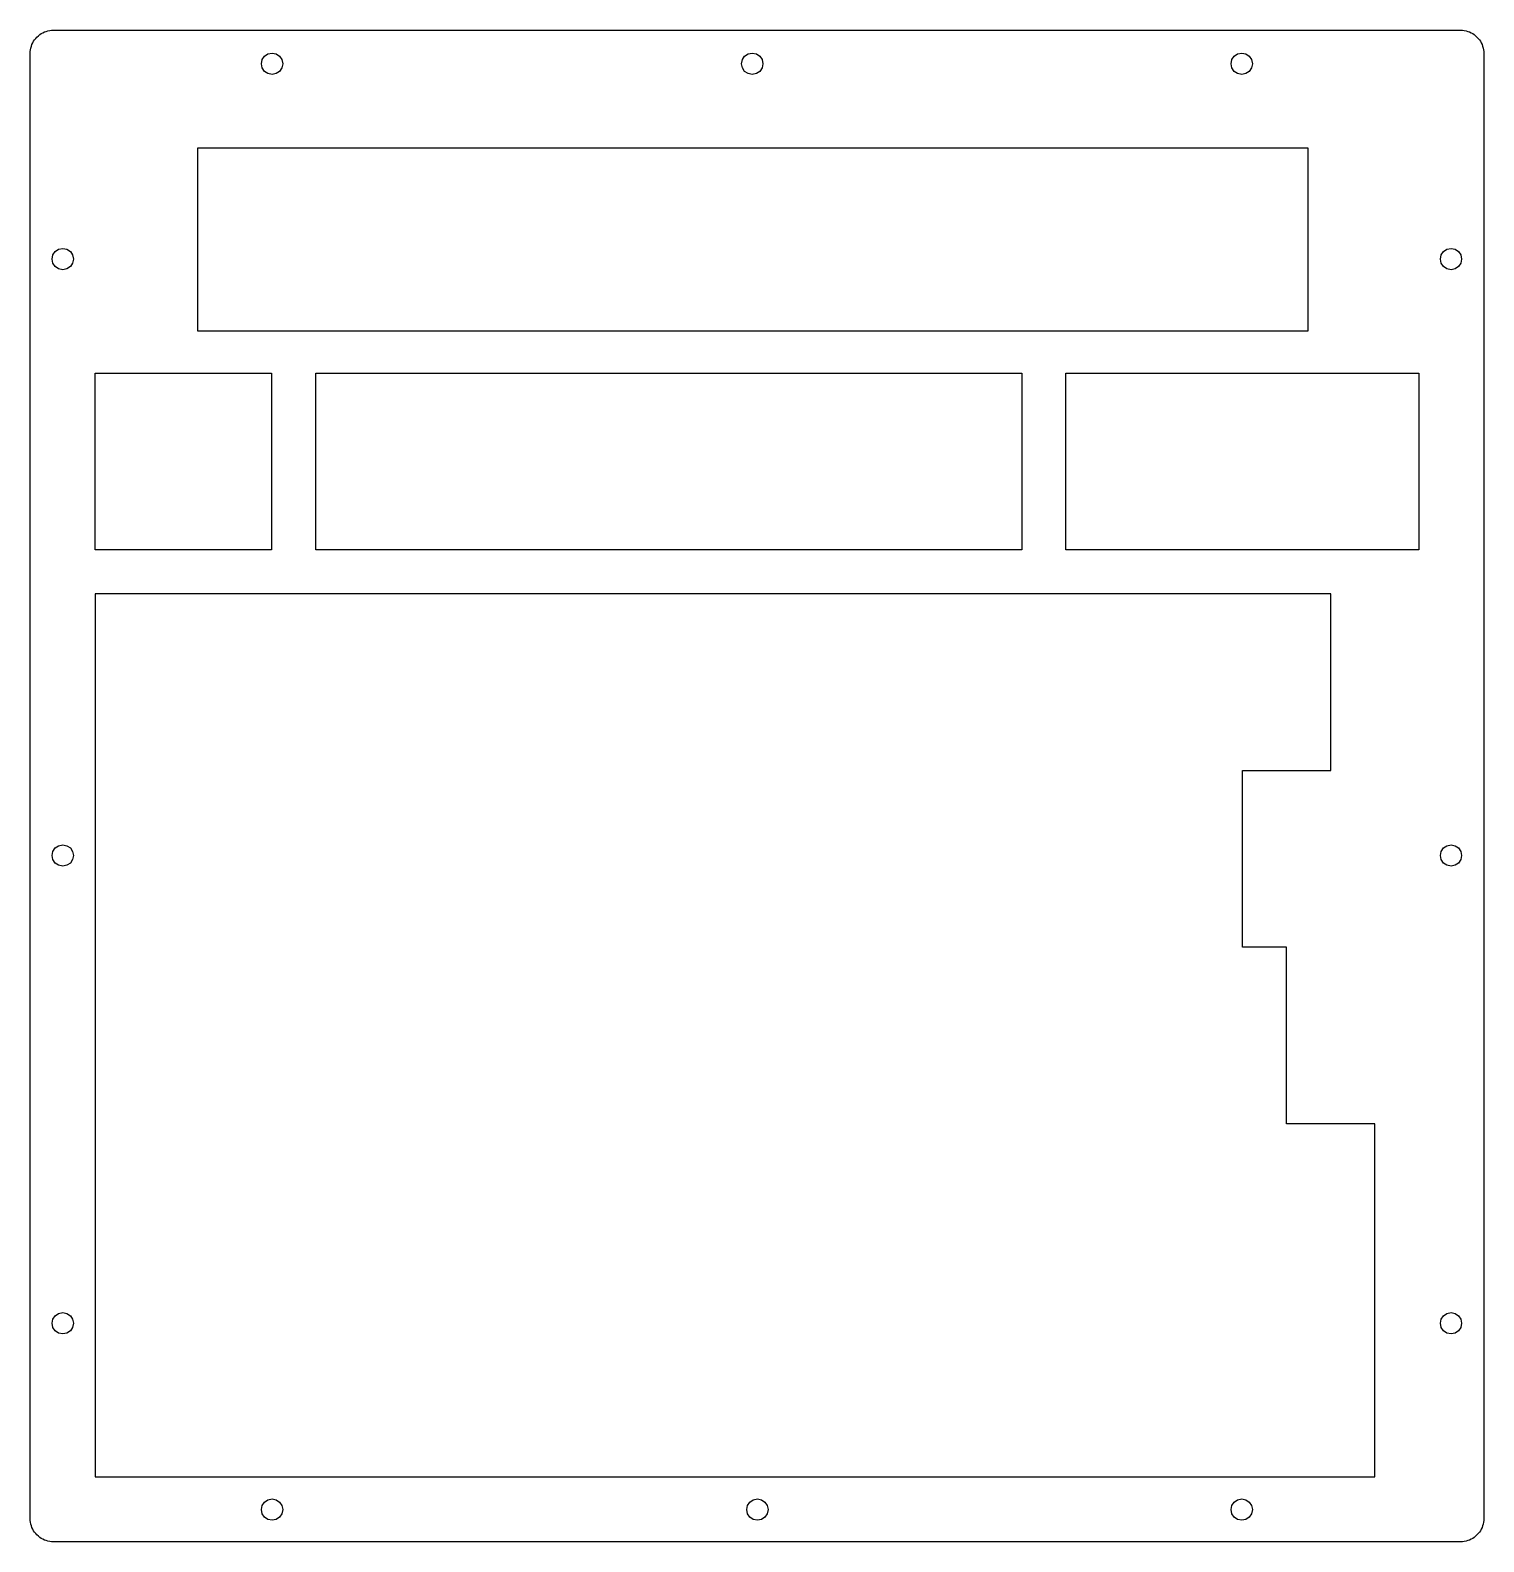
# Model space of a CAD drawing. Extents: x 0 to 157, y 0 to 163.
import ezdxf

# ---------------------------------------------------------------- set-up
doc = ezdxf.new("R2010")
doc.units = 0
doc.layers.get('0').update_dxf_attribs({"linetype": 'CONTINUOUS'})

msp = doc.modelspace()

# ---------------------------------------------------------------- linework, layer by layer
at = {"color": 5}
for p, q in [((1.82866, 163.041), (2.01745, 163.095)), ((2.01745, 163.095), (2.209, 163.134)), ((2.209, 163.134), (2.40468, 163.157)), ((2.40468, 163.157), (2.60036, 163.164)), ((2.60036, 163.164), (154.477, 163.164)), ((154.477, 163.164), (154.672, 163.157)), ((154.672, 163.157), (154.868, 163.134)), ((154.868, 163.134), (155.06, 163.095)), ((155.06, 163.095), (155.248, 163.041)), ((0.169499, 161.247), (0.223242, 161.436)), ((0.223242, 161.436), (0.290766, 161.621)), ((0.290766, 161.621), (0.373447, 161.798)), ((0.373447, 161.798), (0.468535, 161.971)), ((0.468535, 161.971), (0.577398, 162.133)), ((0.577398, 162.133), (0.698666, 162.287)), ((0.698666, 162.287), (0.832337, 162.432)), ((0.832337, 162.432), (0.977029, 162.566)), ((0.977029, 162.566), (1.13137, 162.687)), ((1.13137, 162.687), (1.29398, 162.796)), ((1.29398, 162.796), (1.46623, 162.891)), ((1.46623, 162.891), (1.644, 162.974)), ((1.644, 162.974), (1.82866, 163.041)), ((155.248, 163.041), (155.433, 162.974)), ((155.433, 162.974), (155.611, 162.891)), ((155.611, 162.891), (155.783, 162.796)), ((155.783, 162.796), (155.946, 162.687)), ((155.946, 162.687), (156.1, 162.566)), ((156.1, 162.566), (156.244, 162.432)), ((156.244, 162.432), (156.378, 162.287)), ((156.378, 162.287), (156.5, 162.133)), ((156.5, 162.133), (156.609, 161.971)), ((156.609, 161.971), (156.704, 161.798)), ((156.704, 161.798), (156.786, 161.621)), ((156.786, 161.621), (156.854, 161.436)), ((156.854, 161.436), (156.907, 161.247)), ((0.100597, 160.664), (0.107487, 160.86)), ((0.100597, 2.60036), (0.100597, 160.664)), ((0.107487, 160.86), (0.130914, 161.055)), ((0.130914, 161.055), (0.169499, 161.247)), ((25.0486, 159.542), (25.1382, 159.99)), ((25.1382, 159.99), (25.3848, 160.355)), ((25.3848, 160.355), (25.7514, 160.602)), ((25.7514, 160.602), (26.1993, 160.692)), ((26.1993, 160.692), (26.6458, 160.602)), ((26.6458, 160.602), (27.0109, 160.355)), ((27.0109, 160.355), (27.2576, 159.99)), ((27.2576, 159.99), (27.3485, 159.542)), ((76.8696, 159.542), (76.9592, 159.99)), ((76.9592, 159.99), (77.2061, 160.355)), ((77.2061, 160.355), (77.5727, 160.602)), ((77.5727, 160.602), (78.0203, 160.692)), ((78.0203, 160.692), (78.4669, 160.602)), ((78.4669, 160.602), (78.8335, 160.355)), ((78.8335, 160.355), (79.0801, 159.99)), ((79.0801, 159.99), (79.1711, 159.542)), ((129.699, 159.542), (129.789, 159.99)), ((129.789, 159.99), (130.036, 160.355)), ((130.036, 160.355), (130.403, 160.602)), ((130.403, 160.602), (130.85, 160.692)), ((130.85, 160.692), (131.297, 160.602)), ((131.297, 160.602), (131.662, 160.355)), ((131.662, 160.355), (131.909, 159.99)), ((131.909, 159.99), (132, 159.542)), ((156.907, 161.247), (156.946, 161.055)), ((156.946, 161.055), (156.97, 160.86)), ((156.97, 160.86), (156.977, 160.664)), ((156.977, 160.664), (156.977, 2.60036)), ((25.1382, 159.096), (25.0486, 159.542)), ((25.3848, 158.729), (25.1382, 159.096)), ((25.7514, 158.483), (25.3848, 158.729)), ((26.1993, 158.392), (25.7514, 158.483)), ((26.6458, 158.483), (26.1993, 158.392)), ((27.0109, 158.729), (26.6458, 158.483)), ((27.2576, 159.096), (27.0109, 158.729)), ((27.3485, 159.542), (27.2576, 159.096)), ((76.9592, 159.096), (76.8696, 159.542)), ((77.2061, 158.729), (76.9592, 159.096)), ((77.5727, 158.483), (77.2061, 158.729)), ((78.0203, 158.392), (77.5727, 158.483)), ((78.4669, 158.483), (78.0203, 158.392)), ((78.8335, 158.729), (78.4669, 158.483)), ((79.0801, 159.096), (78.8335, 158.729)), ((79.1711, 159.542), (79.0801, 159.096)), ((129.789, 159.096), (129.699, 159.542)), ((130.036, 158.729), (129.789, 159.096)), ((130.403, 158.483), (130.036, 158.729)), ((130.85, 158.392), (130.403, 158.483)), ((131.297, 158.483), (130.85, 158.392)), ((131.662, 158.729), (131.297, 158.483)), ((131.909, 159.096), (131.662, 158.729)), ((132, 159.542), (131.909, 159.096)), ((18.197, 150.49), (137.997, 150.49)), ((18.197, 130.69), (18.197, 150.49)), ((137.997, 150.49), (137.997, 130.69)), ((2.46807, 138.482), (2.55764, 138.93)), ((2.55764, 138.93), (2.80431, 139.295)), ((2.80431, 139.295), (3.16949, 139.542)), ((3.16949, 139.542), (3.61735, 139.631)), ((3.61735, 139.631), (4.06382, 139.542)), ((4.06382, 139.542), (4.4304, 139.295)), ((4.4304, 139.295), (4.67706, 138.93)), ((4.67706, 138.93), (4.768, 138.482)), ((152.29, 138.482), (152.379, 138.93)), ((152.379, 138.93), (152.626, 139.295)), ((152.626, 139.295), (152.993, 139.542)), ((152.993, 139.542), (153.44, 139.631)), ((153.44, 139.631), (153.887, 139.542)), ((153.887, 139.542), (154.252, 139.295)), ((154.252, 139.295), (154.499, 138.93)), ((154.499, 138.93), (154.59, 138.482)), ((2.55764, 138.035), (2.46807, 138.482)), ((2.80431, 137.669), (2.55764, 138.035)), ((3.16949, 137.422), (2.80431, 137.669)), ((3.61735, 137.331), (3.16949, 137.422)), ((4.06382, 137.422), (3.61735, 137.331)), ((4.4304, 137.669), (4.06382, 137.422)), ((4.67706, 138.035), (4.4304, 137.669)), ((4.768, 138.482), (4.67706, 138.035)), ((152.379, 138.035), (152.29, 138.482)), ((152.626, 137.669), (152.379, 138.035)), ((152.993, 137.422), (152.626, 137.669)), ((153.44, 137.331), (152.993, 137.422)), ((153.887, 137.422), (153.44, 137.331)), ((154.252, 137.669), (153.887, 137.422)), ((154.499, 138.035), (154.252, 137.669)), ((154.59, 138.482), (154.499, 138.035)), ((137.997, 130.69), (18.197, 130.69)), ((7.09965, 126.165), (26.1524, 126.165)), ((7.09965, 107.112), (7.09965, 126.165)), ((26.1524, 126.165), (26.1524, 107.112)), ((30.9122, 126.165), (107.114, 126.165)), ((30.9122, 107.112), (30.9122, 126.165)), ((107.114, 126.165), (107.114, 107.112)), ((111.875, 126.165), (149.977, 126.165)), ((111.875, 107.112), (111.875, 126.165)), ((149.977, 126.165), (149.977, 107.112)), ((26.1524, 107.112), (7.09965, 107.112)), ((107.114, 107.112), (30.9122, 107.112)), ((149.977, 107.112), (111.875, 107.112)), ((140.452, 102.352), (7.09965, 102.352)), ((7.09965, 102.352), (7.09965, 7.10103)), ((140.452, 83.3011), (140.452, 102.352)), ((130.927, 64.2525), (130.927, 83.3011)), ((130.927, 83.3011), (140.452, 83.3011)), ((2.80431, 74.9487), (3.16949, 75.1953)), ((3.16949, 75.1953), (3.61735, 75.2849)), ((3.61735, 75.2849), (4.06382, 75.1953)), ((4.06382, 75.1953), (4.4304, 74.9487)), ((152.626, 74.9487), (152.993, 75.1953)), ((152.993, 75.1953), (153.44, 75.2849)), ((153.44, 75.2849), (153.887, 75.1953)), ((153.887, 75.1953), (154.252, 74.9487)), ((2.46807, 74.1345), (2.55764, 74.5822)), ((2.55764, 73.6879), (2.46807, 74.1345)), ((2.55764, 74.5822), (2.80431, 74.9487)), ((2.80431, 73.3227), (2.55764, 73.6879)), ((4.4304, 74.9487), (4.67706, 74.5822)), ((4.67706, 73.6879), (4.4304, 73.3227)), ((4.67706, 74.5822), (4.768, 74.1345)), ((4.768, 74.1345), (4.67706, 73.6879)), ((152.29, 74.1345), (152.379, 74.5822)), ((152.379, 73.6879), (152.29, 74.1345)), ((152.379, 74.5822), (152.626, 74.9487)), ((152.626, 73.3227), (152.379, 73.6879)), ((154.252, 74.9487), (154.499, 74.5822)), ((154.499, 73.6879), (154.252, 73.3227)), ((154.499, 74.5822), (154.59, 74.1345)), ((154.59, 74.1345), (154.499, 73.6879)), ((3.16949, 73.0762), (2.80431, 73.3227)), ((3.61735, 72.9851), (3.16949, 73.0762)), ((4.06382, 73.0762), (3.61735, 72.9851)), ((4.4304, 73.3227), (4.06382, 73.0762)), ((152.993, 73.0762), (152.626, 73.3227)), ((153.44, 72.9851), (152.993, 73.0762)), ((153.887, 73.0762), (153.44, 72.9851)), ((154.252, 73.3227), (153.887, 73.0762)), ((135.689, 64.2525), (130.927, 64.2525)), ((135.689, 45.2025), (135.689, 64.2525)), ((145.214, 45.2025), (135.689, 45.2025)), ((145.214, 7.10103), (145.214, 45.2025)), ((2.55764, 24.1253), (2.80431, 24.4905)), ((2.80431, 24.4905), (3.16949, 24.7372)), ((3.16949, 24.7372), (3.61735, 24.8267)), ((3.61735, 24.8267), (4.06382, 24.7372)), ((4.06382, 24.7372), (4.4304, 24.4905)), ((4.4304, 24.4905), (4.67706, 24.1253)), ((152.379, 24.1253), (152.626, 24.4905)), ((152.626, 24.4905), (152.993, 24.7372)), ((152.993, 24.7372), (153.44, 24.8267)), ((153.44, 24.8267), (153.887, 24.7372)), ((153.887, 24.7372), (154.252, 24.4905)), ((154.252, 24.4905), (154.499, 24.1253)), ((2.46807, 23.6775), (2.55764, 24.1253)), ((2.55764, 23.231), (2.46807, 23.6775)), ((2.80431, 22.8644), (2.55764, 23.231)), ((3.16949, 22.6177), (2.80431, 22.8644)), ((4.4304, 22.8644), (4.06382, 22.6177)), ((4.67706, 23.231), (4.4304, 22.8644)), ((4.67706, 24.1253), (4.768, 23.6775)), ((4.768, 23.6775), (4.67706, 23.231)), ((152.29, 23.6775), (152.379, 24.1253)), ((152.379, 23.231), (152.29, 23.6775)), ((152.626, 22.8644), (152.379, 23.231)), ((152.993, 22.6177), (152.626, 22.8644)), ((154.252, 22.8644), (153.887, 22.6177)), ((154.499, 23.231), (154.252, 22.8644)), ((154.499, 24.1253), (154.59, 23.6775)), ((154.59, 23.6775), (154.499, 23.231)), ((3.61735, 22.5268), (3.16949, 22.6177)), ((4.06382, 22.6177), (3.61735, 22.5268)), ((153.44, 22.5268), (152.993, 22.6177)), ((153.887, 22.6177), (153.44, 22.5268)), ((7.09965, 7.10103), (145.214, 7.10103)), ((25.0486, 3.56637), (25.1382, 4.01422)), ((25.1382, 3.11988), (25.0486, 3.56637)), ((25.1382, 4.01422), (25.3848, 4.37942)), ((25.3848, 4.37942), (25.7514, 4.62608)), ((25.7514, 4.62608), (26.1993, 4.71565)), ((26.1993, 4.71565), (26.6458, 4.62608)), ((26.6458, 4.62608), (27.0109, 4.37942)), ((27.0109, 4.37942), (27.2576, 4.01422)), ((27.2576, 4.01422), (27.3485, 3.56637)), ((27.3485, 3.56637), (27.2576, 3.11988)), ((77.4347, 3.56637), (77.5243, 4.01422)), ((77.5243, 3.11988), (77.4347, 3.56637)), ((77.5243, 4.01422), (77.7709, 4.37942)), ((77.7709, 4.37942), (78.1375, 4.62608)), ((78.1375, 4.62608), (78.5855, 4.71565)), ((78.5855, 4.71565), (79.0317, 4.62608)), ((79.0317, 4.62608), (79.3972, 4.37942)), ((79.3972, 4.37942), (79.6438, 4.01422)), ((79.6438, 4.01422), (79.7348, 3.56637)), ((79.7348, 3.56637), (79.6438, 3.11988)), ((129.699, 3.56637), (129.789, 4.01422)), ((129.789, 3.11988), (129.699, 3.56637)), ((129.789, 4.01422), (130.036, 4.37942)), ((130.036, 4.37942), (130.403, 4.62608)), ((130.403, 4.62608), (130.85, 4.71565)), ((130.85, 4.71565), (131.297, 4.62608)), ((131.297, 4.62608), (131.662, 4.37942)), ((131.662, 4.37942), (131.909, 4.01422)), ((131.909, 4.01422), (132, 3.56637)), ((132, 3.56637), (131.909, 3.11988)), ((0.107487, 2.40468), (0.100597, 2.60036)), ((0.130914, 2.209), (0.107487, 2.40468)), ((0.169499, 2.01607), (0.130914, 2.209)), ((0.223242, 1.82728), (0.169499, 2.01607)), ((0.290766, 1.644), (0.223242, 1.82728)), ((0.373447, 1.46485), (0.290766, 1.644)), ((25.3848, 2.75332), (25.1382, 3.11988)), ((25.7514, 2.50665), (25.3848, 2.75332)), ((26.1993, 2.4157), (25.7514, 2.50665)), ((26.6458, 2.50665), (26.1993, 2.4157)), ((27.0109, 2.75332), (26.6458, 2.50665)), ((27.2576, 3.11988), (27.0109, 2.75332)), ((77.7709, 2.75332), (77.5243, 3.11988)), ((78.1375, 2.50665), (77.7709, 2.75332)), ((78.5855, 2.4157), (78.1375, 2.50665)), ((79.0317, 2.50665), (78.5855, 2.4157)), ((79.3972, 2.75332), (79.0317, 2.50665)), ((79.6438, 3.11988), (79.3972, 2.75332)), ((130.036, 2.75332), (129.789, 3.11988)), ((130.403, 2.50665), (130.036, 2.75332)), ((130.85, 2.4157), (130.403, 2.50665)), ((131.297, 2.50665), (130.85, 2.4157)), ((131.662, 2.75332), (131.297, 2.50665)), ((131.909, 3.11988), (131.662, 2.75332)), ((156.786, 1.644), (156.704, 1.46485)), ((156.854, 1.82728), (156.786, 1.644)), ((156.907, 2.01607), (156.854, 1.82728)), ((156.946, 2.209), (156.907, 2.01607)), ((156.97, 2.40468), (156.946, 2.209)), ((156.977, 2.60036), (156.97, 2.40468)), ((0.468535, 1.29398), (0.373447, 1.46485)), ((0.577398, 1.13137), (0.468535, 1.29398)), ((0.698666, 0.977029), (0.577398, 1.13137)), ((0.832337, 0.832337), (0.698666, 0.977029)), ((0.977029, 0.700045), (0.832337, 0.832337)), ((1.13137, 0.577398), (0.977029, 0.700045)), ((1.29398, 0.468535), (1.13137, 0.577398)), ((1.46623, 0.372071), (1.29398, 0.468535)), ((1.644, 0.290766), (1.46623, 0.372071)), ((1.82866, 0.221864), (1.644, 0.290766)), ((2.01745, 0.169499), (1.82866, 0.221864)), ((2.209, 0.130914), (2.01745, 0.169499)), ((2.40468, 0.108865), (2.209, 0.130914)), ((2.60036, 0.100597), (2.40468, 0.108865)), ((154.477, 0.100597), (2.60036, 0.100597)), ((154.672, 0.108865), (154.477, 0.100597)), ((154.868, 0.130914), (154.672, 0.108865)), ((155.06, 0.169499), (154.868, 0.130914)), ((155.248, 0.221864), (155.06, 0.169499)), ((155.433, 0.290766), (155.248, 0.221864)), ((155.611, 0.372071), (155.433, 0.290766)), ((155.783, 0.468535), (155.611, 0.372071)), ((155.946, 0.577398), (155.783, 0.468535)), ((156.1, 0.700045), (155.946, 0.577398)), ((156.244, 0.832337), (156.1, 0.700045)), ((156.378, 0.977029), (156.244, 0.832337)), ((156.5, 1.13137), (156.378, 0.977029)), ((156.609, 1.29398), (156.5, 1.13137)), ((156.704, 1.46485), (156.609, 1.29398))]:
    msp.add_line(p, q, dxfattribs=at)

doc.saveas('drawing.dxf')
